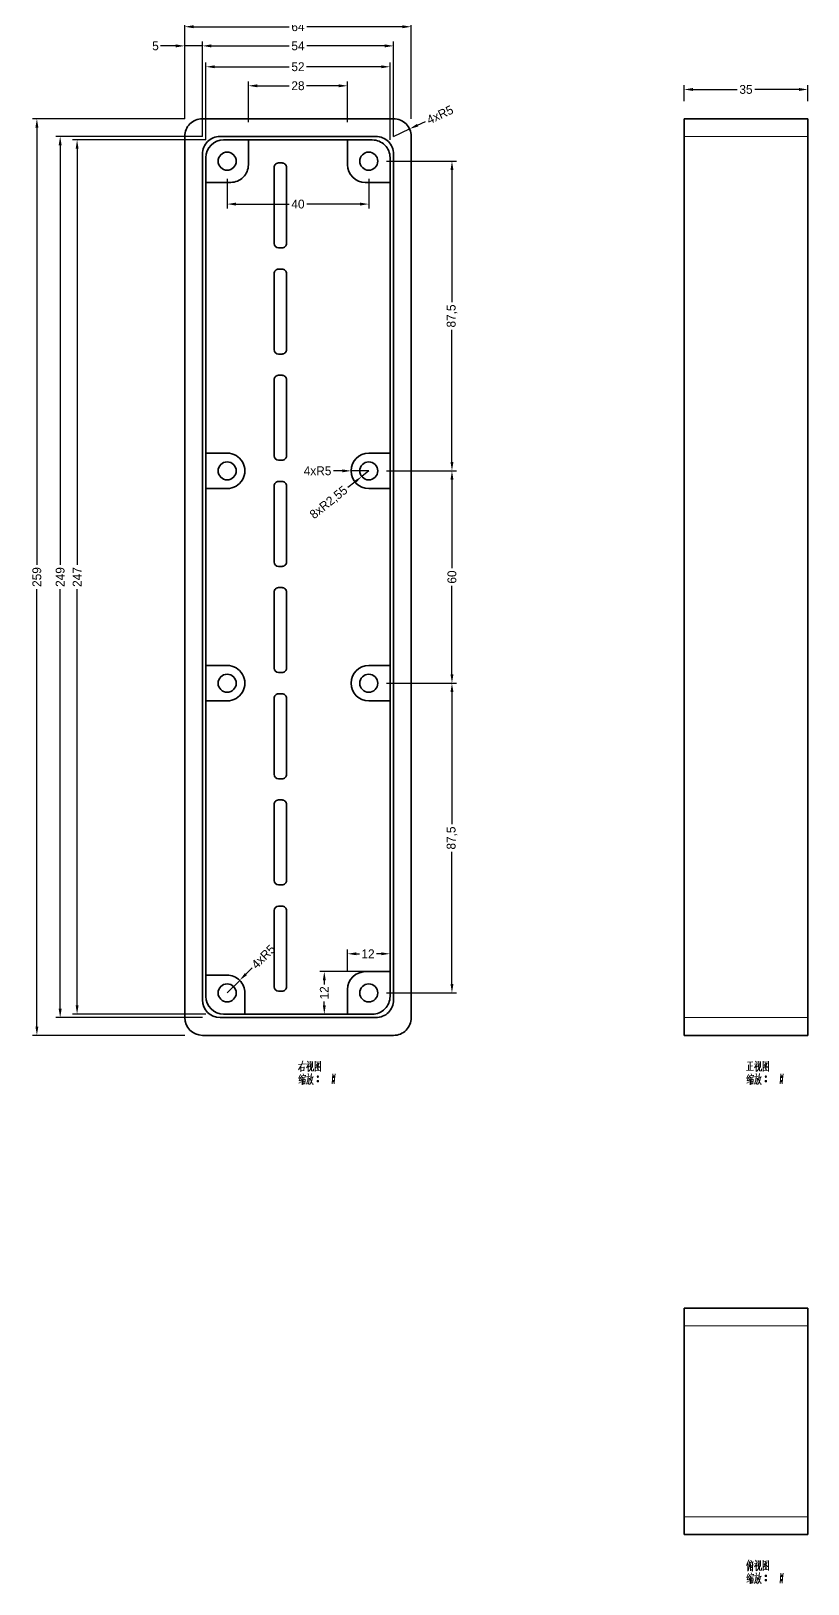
# Model space of a CAD drawing. Extents: x 393 to 1009, y 136 to 798.
# Drawn here: x 392.6 to 612, y 136 to 574.8 of the extents above; entities that cross this region are included whole.
import ezdxf

# ---------------------------------------------------------------- set-up
doc = ezdxf.new("R2010")
doc.units = 0
doc.styles.get("Standard").update_dxf_attribs({"font": 'Deng.ttf'})
doc.dimstyles.get("Standard").update_dxf_attribs({"dimtxt": 0.18, "dimasz": 0.18, "dimexe": 0.18, "dimexo": 0.0625, "dimgap": 0.09, "dimtad": 0, "dimtih": 1, "dimtoh": 1, "dimdec": 4, "dimzin": 0, "dimdsep": 46, "dimtxsty": 'Standard', "dimcen": 0.09, "dimadec": 0, "dimazin": 0, "dimtfac": 1, "dimtdec": 4, "dimtofl": 0, "dimtmove": 0, "dimatfit": 3, "dimfxl": 1, "dimtolj": 1, "dimtzin": 0, "dimarcsym": 0})

# ---------------------------------------------------------------- blocks, each defined once
blk = doc.blocks.new('*D13')
at = {"color": 0, "lineweight": -2, "transparency": 16777216}
for p, q in [((435.96, 550), (435.96, 577.23)), ((438.46, 575.98), (465.49, 575.98)), ((497.46, 575.98), (470.43, 575.98)), ((499.96, 550), (499.96, 577.23))]:
    blk.add_line(p, q, dxfattribs=at)
at = {"color": 0, "transparency": 16777216}
for points in [[(438.46, 576.4), (438.46, 575.57), (435.96, 575.98)], [(497.46, 576.4), (497.46, 575.57), (499.96, 575.98)]]:
    blk.add_solid(points, dxfattribs=at)
at = {"layer": 'Defpoints', "color": 0, "transparency": 16777216}
for p in [(499.96, 575.98), (435.96, 545), (499.96, 545)]:
    blk.add_point(p, dxfattribs=at)
at = {"color": 0, "transparency": 16777216, "insert": (467.96, 575.98), "char_height": 2.5, "attachment_point": 5}
blk.add_mtext('64', dxfattribs=at)
blk = doc.blocks.new('*D14')
at = {"color": 0, "lineweight": -2, "transparency": 16777216}
for p, q in [((433.46, 570.57), (429.15, 570.57)), ((435.96, 550), (435.96, 571.82)), ((440.96, 570.57), (435.96, 570.57)), ((440.96, 545), (440.96, 571.82)), ((443.46, 570.57), (445.96, 570.57))]:
    blk.add_line(p, q, dxfattribs=at)
at = {"color": 0, "transparency": 16777216}
for points in [[(433.46, 570.99), (433.46, 570.15), (435.96, 570.57)], [(443.46, 570.99), (443.46, 570.15), (440.96, 570.57)]]:
    blk.add_solid(points, dxfattribs=at)
at = {"layer": 'Defpoints', "color": 0, "transparency": 16777216}
for p in [(440.96, 570.57), (435.96, 545), (440.96, 540)]:
    blk.add_point(p, dxfattribs=at)
at = {"color": 0, "transparency": 16777216, "insert": (427.72, 570.57), "char_height": 2.5, "attachment_point": 5}
blk.add_mtext('5', dxfattribs=at)
blk = doc.blocks.new('*D15')
at = {"color": 0, "lineweight": -2, "transparency": 16777216}
for p, q in [((440.96, 545), (440.96, 571.82)), ((443.46, 570.57), (465.49, 570.57)), ((492.46, 570.57), (470.43, 570.57)), ((494.96, 545), (494.96, 571.82))]:
    blk.add_line(p, q, dxfattribs=at)
at = {"color": 0, "transparency": 16777216}
for points in [[(443.46, 570.99), (443.46, 570.15), (440.96, 570.57)], [(492.46, 570.99), (492.46, 570.15), (494.96, 570.57)]]:
    blk.add_solid(points, dxfattribs=at)
at = {"layer": 'Defpoints', "color": 0, "transparency": 16777216}
for p in [(494.96, 570.57), (440.96, 540), (494.96, 540)]:
    blk.add_point(p, dxfattribs=at)
at = {"color": 0, "transparency": 16777216, "insert": (467.96, 570.57), "char_height": 2.5, "attachment_point": 5}
blk.add_mtext('54', dxfattribs=at)
blk = doc.blocks.new('*D16')
at = {"color": 0, "lineweight": -2, "transparency": 16777216}
for p, q in [((441.96, 544), (441.96, 565.92)), ((444.46, 564.67), (465.52, 564.67)), ((491.46, 564.67), (470.4, 564.67)), ((493.96, 544), (493.96, 565.92))]:
    blk.add_line(p, q, dxfattribs=at)
at = {"color": 0, "transparency": 16777216}
for points in [[(444.46, 565.09), (444.46, 564.26), (441.96, 564.67)], [(491.46, 565.09), (491.46, 564.26), (493.96, 564.67)]]:
    blk.add_solid(points, dxfattribs=at)
at = {"layer": 'Defpoints', "color": 0, "transparency": 16777216}
for p in [(493.96, 564.67), (441.96, 539), (493.96, 539)]:
    blk.add_point(p, dxfattribs=at)
at = {"color": 0, "transparency": 16777216, "insert": (467.96, 564.67), "char_height": 2.5, "attachment_point": 5}
blk.add_mtext('52', dxfattribs=at)
blk = doc.blocks.new('*D17')
at = {"color": 0, "lineweight": -2, "transparency": 16777216}
for p, q in [((501.76, 548.17), (504.02, 549.23)), ((494.96, 545), (499.49, 547.11))]:
    blk.add_line(p, q, dxfattribs=at)
at = {"color": 0, "transparency": 16777216}
blk.add_solid([(501.58, 548.55), (501.93, 547.79), (499.49, 547.11)], dxfattribs=at)
at = {"layer": 'Defpoints', "color": 0, "transparency": 16777216}
for p in [(494.96, 545), (499.49, 547.11)]:
    blk.add_point(p, dxfattribs=at)
at = {"color": 0, "transparency": 16777216, "insert": (508.08, 551.12), "char_height": 2.5, "attachment_point": 5, "rotation": 25.0044}
blk.add_mtext('4xR5', dxfattribs=at)
blk = doc.blocks.new('*D18')
at = {"color": 0, "lineweight": -2, "transparency": 16777216}
for p, q in [((453.96, 549), (453.96, 560.55)), ((456.46, 559.3), (465.51, 559.3)), ((479.46, 559.3), (470.41, 559.3)), ((481.96, 549), (481.96, 560.55))]:
    blk.add_line(p, q, dxfattribs=at)
at = {"color": 0, "transparency": 16777216}
for points in [[(456.46, 559.71), (456.46, 558.88), (453.96, 559.3)], [(479.46, 559.71), (479.46, 558.88), (481.96, 559.3)]]:
    blk.add_solid(points, dxfattribs=at)
at = {"layer": 'Defpoints', "color": 0, "transparency": 16777216}
for p in [(481.96, 559.3), (453.96, 544), (481.96, 544)]:
    blk.add_point(p, dxfattribs=at)
at = {"color": 0, "transparency": 16777216, "insert": (467.96, 559.3), "char_height": 2.5, "attachment_point": 5}
blk.add_mtext('28', dxfattribs=at)
blk = doc.blocks.new('*D19')
at = {"color": 0, "lineweight": -2, "transparency": 16777216}
for p, q in [((435.96, 550), (392.96, 550)), ((394.21, 547.5), (394.21, 423.96)), ((394.21, 293.5), (394.21, 417.04)), ((435.96, 291), (392.96, 291))]:
    blk.add_line(p, q, dxfattribs=at)
at = {"color": 0, "transparency": 16777216}
for points in [[(393.8, 547.5), (394.63, 547.5), (394.21, 550)], [(393.8, 293.5), (394.63, 293.5), (394.21, 291)]]:
    blk.add_solid(points, dxfattribs=at)
at = {"layer": 'Defpoints', "color": 0, "transparency": 16777216}
for p in [(394.21, 550), (440.96, 550), (440.96, 291)]:
    blk.add_point(p, dxfattribs=at)
at = {"color": 0, "transparency": 16777216, "insert": (394.21, 420.5), "char_height": 2.5, "attachment_point": 5, "rotation": 90}
blk.add_mtext('259', dxfattribs=at)
blk = doc.blocks.new('*D20')
at = {"color": 0, "lineweight": -2, "transparency": 16777216}
for p, q in [((440.96, 545), (399.54, 545)), ((400.79, 542.5), (400.79, 423.96)), ((400.79, 298.5), (400.79, 417.04)), ((440.96, 296), (399.54, 296))]:
    blk.add_line(p, q, dxfattribs=at)
at = {"color": 0, "transparency": 16777216}
for points in [[(400.37, 542.5), (401.21, 542.5), (400.79, 545)], [(400.37, 298.5), (401.21, 298.5), (400.79, 296)]]:
    blk.add_solid(points, dxfattribs=at)
at = {"layer": 'Defpoints', "color": 0, "transparency": 16777216}
for p in [(400.79, 545), (445.96, 545), (445.96, 296)]:
    blk.add_point(p, dxfattribs=at)
at = {"color": 0, "transparency": 16777216, "insert": (400.79, 420.5), "char_height": 2.5, "attachment_point": 5, "rotation": 90}
blk.add_mtext('249', dxfattribs=at)
blk = doc.blocks.new('*D21')
at = {"color": 0, "lineweight": -2, "transparency": 16777216}
for p, q in [((441.96, 544), (404.32, 544)), ((405.57, 541.5), (405.57, 423.96)), ((405.57, 299.5), (405.57, 417.04)), ((441.96, 297), (404.32, 297))]:
    blk.add_line(p, q, dxfattribs=at)
at = {"color": 0, "transparency": 16777216}
for points in [[(405.16, 541.5), (405.99, 541.5), (405.57, 544)], [(405.16, 299.5), (405.99, 299.5), (405.57, 297)]]:
    blk.add_solid(points, dxfattribs=at)
at = {"layer": 'Defpoints', "color": 0, "transparency": 16777216}
for p in [(405.57, 544), (446.96, 544), (446.96, 297)]:
    blk.add_point(p, dxfattribs=at)
at = {"color": 0, "transparency": 16777216, "insert": (405.57, 420.5), "char_height": 2.5, "attachment_point": 5, "rotation": 90}
blk.add_mtext('247', dxfattribs=at)
blk = doc.blocks.new('*D22')
at = {"color": 0, "lineweight": -2, "transparency": 16777216}
for p, q in [((480.46, 450.5), (477.96, 450.5)), ((487.96, 450.5), (482.96, 450.5))]:
    blk.add_line(p, q, dxfattribs=at)
at = {"color": 0, "transparency": 16777216}
blk.add_solid([(480.46, 450.92), (480.46, 450.08), (482.96, 450.5)], dxfattribs=at)
at = {"layer": 'Defpoints', "color": 0, "transparency": 16777216}
for p in [(482.96, 450.5), (487.96, 450.5)]:
    blk.add_point(p, dxfattribs=at)
at = {"color": 0, "transparency": 16777216, "insert": (473.49, 450.5), "char_height": 2.5, "attachment_point": 5}
blk.add_mtext('4xR5', dxfattribs=at)
blk = doc.blocks.new('*D25')
at = {"color": 0, "lineweight": -2, "transparency": 16777216}
for p, q in [((487.96, 450.5), (485.97, 448.9)), ((484.03, 447.33), (482.08, 445.77))]:
    blk.add_line(p, q, dxfattribs=at)
at = {"color": 0, "transparency": 16777216}
blk.add_solid([(483.77, 447.66), (484.29, 447.01), (485.97, 448.9)], dxfattribs=at)
at = {"layer": 'Defpoints', "color": 0, "transparency": 16777216}
for p in [(485.97, 448.9), (487.96, 450.5)]:
    blk.add_point(p, dxfattribs=at)
at = {"color": 0, "transparency": 16777216, "insert": (476.73, 441.46), "char_height": 2.5, "attachment_point": 5, "rotation": 38.8389}
blk.add_mtext('8xR2,55', dxfattribs=at)
blk = doc.blocks.new('*D26')
at = {"color": 0, "lineweight": -2, "transparency": 16777216}
for p, q in [((447.96, 533), (447.96, 524.62)), ((487.96, 533), (487.96, 524.62)), ((450.46, 525.87), (465.43, 525.87)), ((485.46, 525.87), (470.49, 525.87))]:
    blk.add_line(p, q, dxfattribs=at)
at = {"color": 0, "transparency": 16777216}
for points in [[(450.46, 526.29), (450.46, 525.46), (447.96, 525.87)], [(485.46, 526.29), (485.46, 525.46), (487.96, 525.87)]]:
    blk.add_solid(points, dxfattribs=at)
at = {"layer": 'Defpoints', "color": 0, "transparency": 16777216}
for p in [(447.96, 538), (487.96, 538), (487.96, 525.87)]:
    blk.add_point(p, dxfattribs=at)
at = {"color": 0, "transparency": 16777216, "insert": (467.96, 525.87), "char_height": 2.5, "attachment_point": 5}
blk.add_mtext('40', dxfattribs=at)
blk = doc.blocks.new('*D27')
at = {"color": 0, "lineweight": -2, "transparency": 16777216}
for p, q in [((492.96, 538), (512.71, 538)), ((511.46, 535.5), (511.46, 498.15)), ((511.46, 453), (511.46, 490.35)), ((492.96, 450.5), (512.71, 450.5))]:
    blk.add_line(p, q, dxfattribs=at)
at = {"color": 0, "transparency": 16777216}
for points in [[(511.05, 535.5), (511.88, 535.5), (511.46, 538)], [(511.05, 453), (511.88, 453), (511.46, 450.5)]]:
    blk.add_solid(points, dxfattribs=at)
at = {"layer": 'Defpoints', "color": 0, "transparency": 16777216}
for p in [(487.96, 538), (511.46, 538), (487.96, 450.5)]:
    blk.add_point(p, dxfattribs=at)
at = {"color": 0, "transparency": 16777216, "insert": (511.46, 494.25), "char_height": 2.5, "attachment_point": 5, "rotation": 90}
blk.add_mtext('87,5', dxfattribs=at)
blk = doc.blocks.new('*D28')
at = {"color": 0, "lineweight": -2, "transparency": 16777216}
for p, q in [((492.96, 450.5), (512.7, 450.5)), ((511.45, 448), (511.45, 422.96)), ((511.45, 393), (511.45, 418.04)), ((492.96, 390.5), (512.7, 390.5))]:
    blk.add_line(p, q, dxfattribs=at)
at = {"color": 0, "transparency": 16777216}
for points in [[(511.04, 448), (511.87, 448), (511.45, 450.5)], [(511.04, 393), (511.87, 393), (511.45, 390.5)]]:
    blk.add_solid(points, dxfattribs=at)
at = {"layer": 'Defpoints', "color": 0, "transparency": 16777216}
for p in [(487.96, 450.5), (511.45, 450.5), (487.96, 390.5)]:
    blk.add_point(p, dxfattribs=at)
at = {"color": 0, "transparency": 16777216, "insert": (511.45, 420.5), "char_height": 2.5, "attachment_point": 5, "rotation": 90}
blk.add_mtext('60', dxfattribs=at)
blk = doc.blocks.new('*D29')
at = {"color": 0, "lineweight": -2, "transparency": 16777216}
for p, q in [((492.96, 390.5), (512.7, 390.5)), ((511.45, 388), (511.45, 350.65)), ((511.45, 305.5), (511.45, 342.85)), ((492.96, 303), (512.7, 303))]:
    blk.add_line(p, q, dxfattribs=at)
at = {"color": 0, "transparency": 16777216}
for points in [[(511.04, 388), (511.87, 388), (511.45, 390.5)], [(511.04, 305.5), (511.87, 305.5), (511.45, 303)]]:
    blk.add_solid(points, dxfattribs=at)
at = {"layer": 'Defpoints', "color": 0, "transparency": 16777216}
for p in [(487.96, 390.5), (511.45, 390.5), (487.96, 303)]:
    blk.add_point(p, dxfattribs=at)
at = {"color": 0, "transparency": 16777216, "insert": (511.45, 346.75), "char_height": 2.5, "attachment_point": 5, "rotation": 90}
blk.add_mtext('87,5', dxfattribs=at)
blk = doc.blocks.new('*D30')
at = {"color": 0, "lineweight": -2, "transparency": 16777216}
for p, q in [((481.96, 309), (481.96, 315.29)), ((484.46, 314.04), (485.35, 314.04)), ((491.46, 314.04), (490.16, 314.04)), ((493.96, 307), (493.96, 315.29))]:
    blk.add_line(p, q, dxfattribs=at)
at = {"color": 0, "transparency": 16777216}
for points in [[(484.46, 314.46), (484.46, 313.63), (481.96, 314.04)], [(491.46, 314.46), (491.46, 313.63), (493.96, 314.04)]]:
    blk.add_solid(points, dxfattribs=at)
at = {"layer": 'Defpoints', "color": 0, "transparency": 16777216}
for p in [(493.96, 314.04), (481.96, 304), (493.96, 302)]:
    blk.add_point(p, dxfattribs=at)
at = {"color": 0, "transparency": 16777216, "insert": (487.75, 314.04), "char_height": 2.5, "attachment_point": 5}
blk.add_mtext('12', dxfattribs=at)
blk = doc.blocks.new('*D31')
at = {"color": 0, "lineweight": -2, "transparency": 16777216}
for p, q in [((488.96, 309), (474.15, 309)), ((475.4, 306.5), (475.4, 305.4)), ((475.4, 299.5), (475.4, 300.6)), ((483.96, 297), (474.15, 297))]:
    blk.add_line(p, q, dxfattribs=at)
at = {"color": 0, "transparency": 16777216}
for points in [[(474.98, 306.5), (475.82, 306.5), (475.4, 309)], [(474.98, 299.5), (475.82, 299.5), (475.4, 297)]]:
    blk.add_solid(points, dxfattribs=at)
at = {"layer": 'Defpoints', "color": 0, "transparency": 16777216}
for p in [(475.4, 309), (493.96, 309), (488.96, 297)]:
    blk.add_point(p, dxfattribs=at)
at = {"color": 0, "transparency": 16777216, "insert": (475.4, 303), "char_height": 2.5, "attachment_point": 5, "rotation": 90}
blk.add_mtext('12', dxfattribs=at)
blk = doc.blocks.new('*D32')
at = {"color": 0, "lineweight": -2, "transparency": 16777216}
for p, q in [((453.26, 308.3), (455.03, 310.07)), ((447.96, 303), (451.5, 306.54))]:
    blk.add_line(p, q, dxfattribs=at)
at = {"color": 0, "transparency": 16777216}
blk.add_solid([(452.97, 308.6), (453.56, 308.01), (451.5, 306.54)], dxfattribs=at)
at = {"layer": 'Defpoints', "color": 0, "transparency": 16777216}
for p in [(447.96, 303), (451.5, 306.54)]:
    blk.add_point(p, dxfattribs=at)
at = {"color": 0, "transparency": 16777216, "insert": (458.19, 313.23), "char_height": 2.5, "attachment_point": 5, "rotation": 45}
blk.add_mtext('4xR5', dxfattribs=at)
blk = doc.blocks.new('*D33')
at = {"color": 0, "lineweight": -2, "transparency": 16777216}
for p, q in [((577, 555), (577, 559.51)), ((579.5, 558.26), (592.02, 558.26)), ((609.5, 558.26), (596.98, 558.26)), ((612, 555), (612, 559.51))]:
    blk.add_line(p, q, dxfattribs=at)
at = {"color": 0, "transparency": 16777216}
for points in [[(579.5, 558.67), (579.5, 557.84), (577, 558.26)], [(609.5, 558.67), (609.5, 557.84), (612, 558.26)]]:
    blk.add_solid(points, dxfattribs=at)
at = {"layer": 'Defpoints', "color": 0, "transparency": 16777216}
for p in [(612, 558.26), (577, 550), (612, 550)]:
    blk.add_point(p, dxfattribs=at)
at = {"color": 0, "transparency": 16777216, "insert": (594.5, 558.26), "char_height": 2.5, "attachment_point": 5}
blk.add_mtext('35', dxfattribs=at)

msp = doc.modelspace()

# ---------------------------------------------------------------- linework, layer by layer
at = {"color": 7, "lineweight": 35}
for p, q in [((494.959991, 550), (440.959991, 550)), ((577, 550), (612, 550)), ((435.959991, 545), (435.959991, 296)), ((489.959991, 545), (445.959991, 545)), ((499.959991, 296), (499.959991, 545)), ((577, 545), (577, 296)), ((612, 545), (612, 296)), ((440.959991, 301), (440.959991, 540)), ((488.959991, 544), (446.959991, 544)), ((494.959991, 540), (494.959991, 301)), ((441.959991, 302), (441.959991, 539)), ((461.209991, 514.75), (461.209991, 536.25)), ((464.709991, 536.25), (464.709991, 514.75)), ((493.959991, 539), (493.959991, 302)), ((461.209991, 484.75), (461.209991, 506.25)), ((464.709991, 506.25), (464.709991, 484.75)), ((461.209991, 454.75), (461.209991, 476.25)), ((464.709991, 476.25), (464.709991, 454.75)), ((461.209991, 424.75), (461.209991, 446.25)), ((464.709991, 446.25), (464.709991, 424.75)), ((461.209991, 394.75), (461.209991, 416.25)), ((464.709991, 416.25), (464.709991, 394.75)), ((461.209991, 364.75), (461.209991, 386.25)), ((464.709991, 386.25), (464.709991, 364.75)), ((461.209991, 334.75), (461.209991, 356.25)), ((464.709991, 356.25), (464.709991, 334.75)), ((461.209991, 304.75), (461.209991, 326.25)), ((464.709991, 326.25), (464.709991, 304.75)), ((445.959991, 296), (489.959991, 296)), ((446.959991, 297), (488.959991, 297)), ((440.959991, 291), (494.959991, 291)), ((577, 291), (612, 291)), ((577, 213.959991), (612, 213.959991)), ((577, 208.959991), (577, 154.959991)), ((612, 208.959991), (612, 154.959991)), ((577, 149.959991), (612, 149.959991))]:
    msp.add_line(p, q, dxfattribs=at)
at = {"color": 7, "lineweight": 35, "ltscale": 0.125}
for p, q in [((577, 545), (577, 550)), ((612, 545), (612, 550)), ((577, 291), (577, 296)), ((612, 291), (612, 296)), ((577, 208.959991), (577, 213.959991)), ((612, 208.959991), (612, 213.959991)), ((577, 149.959991), (577, 154.959991)), ((612, 149.959991), (612, 154.959991))]:
    msp.add_line(p, q, dxfattribs=at)
at = {"color": 7, "lineweight": 13}
for p, q in [((577, 545), (612, 545)), ((577, 296), (612, 296)), ((577, 208.959991), (612, 208.959991)), ((577, 154.959991), (612, 154.959991))]:
    msp.add_line(p, q, dxfattribs=at)
at = {"color": 7, "lineweight": 35, "ltscale": 0.175}
for p, q in [((453.959991, 544), (453.959991, 537)), ((481.959991, 537), (481.959991, 544)), ((441.959991, 532), (448.959991, 532)), ((486.959991, 532), (493.959991, 532)), ((493.959991, 309), (486.959991, 309)), ((481.959991, 297), (481.959991, 304))]:
    msp.add_line(p, q, dxfattribs=at)
at = {"color": 7, "lineweight": 35, "ltscale": 0.025}
for p, q in [((463.459991, 537.5), (462.459991, 537.5)), ((462.459991, 513.5), (463.459991, 513.5)), ((463.459991, 507.5), (462.459991, 507.5)), ((462.459991, 483.5), (463.459991, 483.5)), ((463.459991, 477.5), (462.459991, 477.5)), ((462.459991, 453.5), (463.459991, 453.5)), ((463.459991, 447.5), (462.459991, 447.5)), ((462.459991, 423.5), (463.459991, 423.5)), ((463.459991, 417.5), (462.459991, 417.5)), ((462.459991, 393.5), (463.459991, 393.5)), ((463.459991, 387.5), (462.459991, 387.5)), ((462.459991, 363.5), (463.459991, 363.5)), ((463.459991, 357.5), (462.459991, 357.5)), ((462.459991, 333.5), (463.459991, 333.5)), ((463.459991, 327.5), (462.459991, 327.5)), ((462.459991, 303.5), (463.459991, 303.5))]:
    msp.add_line(p, q, dxfattribs=at)
at = {"color": 7, "lineweight": 35, "ltscale": 0.15}
for p, q in [((447.959991, 455.5), (441.959991, 455.5)), ((493.959991, 455.5), (487.959991, 455.5)), ((441.959991, 445.5), (447.959991, 445.5)), ((487.959991, 445.5), (493.959991, 445.5)), ((447.959991, 395.5), (441.959991, 395.5)), ((493.959991, 395.5), (487.959991, 395.5)), ((441.959991, 385.5), (447.959991, 385.5)), ((487.959991, 385.5), (493.959991, 385.5)), ((447.959991, 308), (441.959991, 308)), ((452.959991, 303), (452.959991, 297))]:
    msp.add_line(p, q, dxfattribs=at)
at = {"color": 7, "lineweight": 13}
for points in [[(468.100006, 281.234985), (468.694977, 282.179993)], [(468.134979, 282.774994), (470.095001, 282.984985)], [(468.694977, 282.179993), (469.009979, 282.845001)], [(468.764984, 282.25), (468.764984, 280.674988)], [(468.764984, 281.934998), (469.674988, 282.040009)], [(469.674988, 281.059998), (468.764984, 280.954987)], [(469.289978, 283.825012), (469.009979, 282.845001)], [(469.709991, 282.144989), (469.60498, 281.059998)], [(471.005005, 283.054993), (470.829987, 282.565002), (470.339996, 281.829987)], [(470.375, 282.845001), (470.934998, 282.915009)], [(470.654999, 283.720001), (470.934998, 283.299988)], [(470.829987, 282.565002), (470.829987, 280.779999)], [(470.829987, 282.390015), (471.144989, 282.075012)], [(470.934998, 280.779999), (471.214996, 281.059998)], [(471.214996, 281.059998), (471.459991, 281.410004)], [(471.424988, 283.684998), (471.424988, 282.005005)], [(472.089996, 283.51001), (471.424988, 283.440002)], [(471.634979, 282.040009), (471.459991, 281.410004)], [(471.73999, 283.089996), (471.634979, 282.040009)], [(471.774994, 281.059998), (471.774994, 282.144989)], [(471.914978, 280.954987), (471.774994, 281.059998)], [(472.334991, 280.954987), (471.914978, 280.954987)], [(472.019989, 281.934998), (472.089996, 283.61499)], [(472.334991, 281.584991), (472.334991, 280.954987)], [(472.859985, 283.720001), (472.859985, 282.25), (472.859985, 280.744995)], [(472.859985, 283.684998), (472.859985, 282.285004), (472.859985, 280.88501)], [(474.329987, 283.545013), (472.859985, 283.404999)], [(472.859985, 280.98999), (474.225006, 281.095001)], [(472.929993, 281.795013), (473.419983, 282.214996)], [(473.630005, 283.265015), (473.070007, 282.459991)], [(473.384979, 282.704987), (474.084991, 281.970001)], [(473.384979, 281.619995), (473.734985, 281.234985)], [(473.419983, 282.915009), (473.875, 282.984985)], [(473.419983, 282.214996), (473.630005, 282.494995)], [(473.48999, 282.005005), (473.734985, 281.725006)], [(473.630005, 282.494995), (473.97998, 283.125)], [(474.084991, 281.970001), (474.259979, 282.005005)], [(474.294983, 280.815002), (474.294983, 280.920013), (474.225006, 281.095001)], [(474.294983, 280.920013), (474.294983, 282.285004), (474.329987, 283.684998)], [(594.674988, 281.024994), (596.63501, 281.130005)], [(594.955017, 283.440002), (596.460022, 283.51001)], [(595.234985, 282.63501), (595.234985, 281.059998)], [(595.724976, 283.440002), (595.724976, 282.285004), (595.724976, 281.095001)], [(595.724976, 282.320007), (596.35498, 282.390015)], [(597.544983, 283.054993), (597.369995, 282.565002), (596.880005, 281.829987)], [(596.914978, 282.845001), (597.474976, 282.915009)], [(597.195007, 283.720001), (597.474976, 283.299988)], [(597.369995, 282.565002), (597.369995, 280.779999)], [(597.369995, 282.390015), (597.684998, 282.075012)], [(597.474976, 280.779999), (597.755005, 281.059998)], [(597.755005, 281.059998), (598, 281.410004)], [(597.965027, 283.684998), (597.965027, 282.005005)], [(598.630005, 283.51001), (597.965027, 283.440002)], [(598.174988, 282.040009), (598, 281.410004)], [(598.280029, 283.089996), (598.174988, 282.040009)], [(598.315002, 281.059998), (598.315002, 282.144989)], [(598.455017, 280.954987), (598.315002, 281.059998)], [(598.875, 280.954987), (598.455017, 280.954987)], [(598.559998, 281.934998), (598.630005, 283.61499)], [(598.875, 281.584991), (598.875, 280.954987)], [(599.400024, 283.720001), (599.400024, 282.25), (599.400024, 280.744995)], [(599.400024, 283.684998), (599.400024, 282.285004), (599.400024, 280.88501)], [(600.869995, 283.545013), (599.400024, 283.404999)], [(599.400024, 280.98999), (600.765015, 281.095001)], [(599.469971, 281.795013), (599.960022, 282.214996)], [(600.169983, 283.265015), (599.609985, 282.459991)], [(599.924988, 282.704987), (600.625, 281.970001)], [(599.924988, 281.619995), (600.275024, 281.234985)], [(599.960022, 282.915009), (600.414978, 282.984985)], [(599.960022, 282.214996), (600.169983, 282.494995)], [(600.030029, 282.005005), (600.275024, 281.725006)], [(600.169983, 282.494995), (600.52002, 283.125)], [(600.625, 281.970001), (600.799988, 282.005005)], [(600.835022, 280.815002), (600.835022, 280.920013), (600.765015, 281.095001)], [(600.835022, 280.920013), (600.835022, 282.285004), (600.869995, 283.684998)], [(468.169983, 277.524994), (468.869995, 277.910004)], [(468.625, 278.959991), (468.204987, 278.820007)], [(468.694977, 279.975006), (468.23999, 278.889984)], [(468.274994, 278.190002), (468.799988, 278.36499)], [(468.764984, 279.204987), (468.309998, 278.190002)], [(469.079987, 278.679993), (468.764984, 278.190002)], [(469.009979, 279.660004), (468.904999, 279.100006)], [(469.009979, 279.519989), (470.059998, 279.660004)], [(469.255005, 279.23999), (469.079987, 278.679993)], [(469.11499, 278.75), (469.11499, 277.035004)], [(469.324982, 278.959991), (470.024994, 279.065002)], [(469.394989, 280.149994), (469.569977, 279.764984)], [(469.394989, 278.539978), (469.429993, 277.139984)], [(469.394989, 278.434998), (469.919983, 278.505005)], [(469.429993, 277.875), (469.815002, 277.945007)], [(469.884979, 277.384979), (469.464996, 277.315002)], [(469.639984, 278.994995), (469.569977, 278.434998)], [(469.954987, 278.609985), (469.884979, 277.209991)], [(470.095001, 279.764984), (469.954987, 279.309998)], [(470.86499, 279.380005), (470.759979, 278.470001), (470.654999, 278.049988), (470.339996, 277.174988)], [(470.375, 279.309998), (471.424988, 279.449982)], [(471.179993, 278.889984), (471.074982, 278.049988), (470.934998, 277.209991), (470.725006, 277.48999)], [(470.794983, 278.714996), (471.179993, 278.785004)], [(470.86499, 280.220001), (470.970001, 279.660004)], [(471.565002, 277.630005), (471.179993, 277.10498)], [(471.565002, 278.889984), (471.389984, 278.329987)], [(471.494995, 278.644989), (472.054993, 277.209991)], [(471.704987, 279.519989), (471.565002, 278.889984)], [(471.845001, 278.259979), (471.565002, 277.630005)], [(471.634979, 279.134979), (472.334991, 279.274994)], [(471.774994, 280.255005), (471.704987, 279.519989)], [(472.054993, 279.204987), (471.845001, 278.259979)], [(472.054993, 277.209991), (472.369995, 277.209991)], [(473.384979, 279.345001), (473.769989, 279.345001)], [(473.384979, 278.084991), (473.769989, 278.084991)], [(473.419983, 279.449982), (473.734985, 279.449982)], [(473.419983, 279.204987), (473.734985, 279.204987)], [(473.419983, 278.190002), (473.734985, 278.190002)], [(473.419983, 277.945007), (473.734985, 277.945007)], [(477.829987, 280.079987), (477.724976, 278.679993), (477.619995, 277.279999)], [(477.829987, 279.345001), (478.214996, 279.345001)], [(477.829987, 278.084991), (478.214996, 278.084991)], [(477.86499, 279.449982), (478.179993, 279.449982)], [(477.86499, 279.204987), (478.179993, 279.204987)], [(477.86499, 278.190002), (478.179993, 278.190002)], [(477.86499, 277.945007), (478.179993, 277.945007)], [(478.424988, 280.079987), (478.319977, 278.679993), (478.214996, 277.279999)], [(594.710022, 277.524994), (595.409973, 277.910004)], [(595.164978, 278.959991), (594.744995, 278.820007)], [(595.234985, 279.975006), (594.780029, 278.889984)], [(594.815002, 278.190002), (595.340027, 278.36499)], [(595.304993, 279.204987), (594.849976, 278.190002)], [(595.619995, 278.679993), (595.304993, 278.190002)], [(595.549988, 279.660004), (595.445007, 279.100006)], [(595.549988, 279.519989), (596.599976, 279.660004)], [(595.794983, 279.23999), (595.619995, 278.679993)], [(595.655029, 278.75), (595.655029, 277.035004)], [(595.86499, 278.959991), (596.565002, 279.065002)], [(595.934998, 280.149994), (596.109985, 279.764984)], [(595.934998, 278.539978), (595.969971, 277.139984)], [(595.934998, 278.434998), (596.460022, 278.505005)], [(595.969971, 277.875), (596.35498, 277.945007)], [(596.424988, 277.384979), (596.005005, 277.315002)], [(596.179993, 278.994995), (596.109985, 278.434998)], [(596.494995, 278.609985), (596.424988, 277.209991)], [(596.63501, 279.764984), (596.494995, 279.309998)], [(597.405029, 279.380005), (597.299988, 278.470001), (597.195007, 278.049988), (596.880005, 277.174988)], [(596.914978, 279.309998), (597.965027, 279.449982)], [(597.719971, 278.889984), (597.61499, 278.049988), (597.474976, 277.209991), (597.265015, 277.48999)], [(597.335022, 278.714996), (597.719971, 278.785004)], [(597.405029, 280.220001), (597.51001, 279.660004)], [(598.10498, 277.630005), (597.719971, 277.10498)], [(598.10498, 278.889984), (597.929993, 278.329987)], [(598.034973, 278.644989), (598.594971, 277.209991)], [(598.244995, 279.519989), (598.10498, 278.889984)], [(598.38501, 278.259979), (598.10498, 277.630005)], [(598.174988, 279.134979), (598.875, 279.274994)], [(598.315002, 280.255005), (598.244995, 279.519989)], [(598.594971, 279.204987), (598.38501, 278.259979)], [(598.594971, 277.209991), (598.909973, 277.209991)], [(599.924988, 279.345001), (600.309998, 279.345001)], [(599.924988, 278.084991), (600.309998, 278.084991)], [(599.960022, 279.449982), (600.275024, 279.449982)], [(599.960022, 279.204987), (600.275024, 279.204987)], [(599.960022, 278.190002), (600.275024, 278.190002)], [(599.960022, 277.945007), (600.275024, 277.945007)], [(604.369995, 280.079987), (604.265015, 278.679993), (604.159973, 277.279999)], [(604.369995, 279.345001), (604.755005, 279.345001)], [(604.369995, 278.084991), (604.755005, 278.084991)], [(604.405029, 279.449982), (604.719971, 279.449982)], [(604.405029, 279.204987), (604.719971, 279.204987)], [(604.405029, 278.190002), (604.719971, 278.190002)], [(604.405029, 277.945007), (604.719971, 277.945007)], [(604.965027, 280.079987), (604.859985, 278.679993), (604.755005, 277.279999)], [(595.304993, 142.784988), (594.60498, 141.174988)], [(595.059998, 142.119995), (595.059998, 140.894989), (595.059998, 139.634995)], [(595.445007, 140.999985), (595.340027, 140.369995)], [(595.47998, 142.294998), (595.445007, 140.999985)], [(595.47998, 142.049988), (596.599976, 142.224991)], [(595.76001, 141.419998), (595.515015, 140.964996)], [(595.86499, 141.944992), (595.76001, 141.419998)], [(595.76001, 141.419998), (595.76001, 139.669998)], [(595.86499, 142.749985), (596.075012, 142.259995)], [(595.86499, 141.244995), (596.669983, 141.384995)], [(595.934998, 140.999985), (596.075012, 140.579987)], [(596.320007, 142.049988), (596.320007, 140.859985), (596.320007, 139.634995)], [(597.544983, 142.014984), (597.369995, 141.524994), (596.880005, 140.789993)], [(596.914978, 141.804993), (597.474976, 141.874985)], [(597.195007, 142.679993), (597.474976, 142.259995)], [(597.369995, 141.524994), (597.369995, 139.73999)], [(597.369995, 141.349991), (597.684998, 141.034988)], [(597.965027, 142.644989), (597.965027, 140.964996)], [(598.630005, 142.469986), (597.965027, 142.399994)], [(598.174988, 140.999985), (598, 140.369995)], [(598.280029, 142.049988), (598.174988, 140.999985)], [(598.315002, 140.019989), (598.315002, 141.104996)], [(598.559998, 140.894989), (598.630005, 142.574997)], [(598.875, 140.544998), (598.875, 139.914993)], [(599.400024, 142.679993), (599.400024, 141.209991), (599.400024, 139.704987)], [(599.400024, 142.644989), (599.400024, 141.244995), (599.400024, 139.844986)], [(600.869995, 142.50499), (599.400024, 142.36499)], [(599.469971, 140.75499), (599.960022, 141.174988)], [(600.169983, 142.224991), (599.609985, 141.419998)], [(599.924988, 141.664993), (600.625, 140.929993)], [(599.924988, 140.579987), (600.275024, 140.194992)], [(599.960022, 141.874985), (600.414978, 141.944992)], [(599.960022, 141.174988), (600.169983, 141.454987)], [(600.030029, 140.964996), (600.275024, 140.684998)], [(600.169983, 141.454987), (600.52002, 142.084991)], [(600.625, 140.929993), (600.799988, 140.964996)], [(600.835022, 139.87999), (600.835022, 141.244995), (600.869995, 142.644989)], [(594.710022, 136.484985), (595.409973, 136.86998)], [(595.164978, 137.919983), (594.744995, 137.779984)], [(595.234985, 138.934982), (594.780029, 137.849991)], [(594.815002, 137.149979), (595.340027, 137.324982)], [(595.304993, 138.164978), (594.849976, 137.149979)], [(595.340027, 140.369995), (595.164978, 139.73999)], [(595.619995, 137.639984), (595.304993, 137.149979)], [(595.549988, 138.61998), (595.445007, 138.059982)], [(595.549988, 138.47998), (596.599976, 138.61998)], [(595.794983, 138.199982), (595.619995, 137.639984)], [(595.655029, 137.709991), (595.655029, 135.99498)], [(595.86499, 137.919983), (596.565002, 138.024979)], [(595.934998, 139.109985), (596.109985, 138.724991)], [(595.934998, 137.499985), (595.969971, 136.099991)], [(595.934998, 137.394989), (596.460022, 137.464981)], [(595.969971, 136.834991), (596.35498, 136.904984)], [(596.424988, 136.344986), (596.005005, 136.274979)], [(596.320007, 139.634995), (596.039978, 140.089996)], [(596.179993, 137.954987), (596.109985, 137.394989)], [(596.494995, 137.569977), (596.424988, 136.169983)], [(596.63501, 138.724991), (596.494995, 138.269989)], [(597.405029, 138.339981), (597.299988, 137.429977), (597.195007, 137.009979), (596.880005, 136.134979)], [(596.914978, 138.269989), (597.965027, 138.409988)], [(597.719971, 137.849991), (597.61499, 137.009979), (597.474976, 136.169983), (597.265015, 136.449982)], [(597.335022, 137.674988), (597.719971, 137.74498)], [(597.405029, 139.179977), (597.51001, 138.61998)], [(597.474976, 139.73999), (597.755005, 140.019989)], [(598.10498, 136.589981), (597.719971, 136.064987)], [(597.755005, 140.019989), (598, 140.369995)], [(598.10498, 137.849991), (597.929993, 137.289978)], [(598.034973, 137.60498), (598.594971, 136.169983)], [(598.244995, 138.47998), (598.10498, 137.849991)], [(598.38501, 137.219986), (598.10498, 136.589981)], [(598.174988, 138.094986), (598.875, 138.234985)], [(598.315002, 139.214981), (598.244995, 138.47998)], [(598.455017, 139.914993), (598.315002, 140.019989)], [(598.594971, 138.164978), (598.38501, 137.219986)], [(598.875, 139.914993), (598.455017, 139.914993)], [(598.594971, 136.169983), (598.909973, 136.169983)], [(599.400024, 139.949997), (600.765015, 140.054993)], [(599.924988, 138.304977), (600.309998, 138.304977)], [(599.924988, 137.044983), (600.309998, 137.044983)], [(599.960022, 138.409988), (600.275024, 138.409988)], [(599.960022, 138.164978), (600.275024, 138.164978)], [(599.960022, 137.149979), (600.275024, 137.149979)], [(599.960022, 136.904984), (600.275024, 136.904984)], [(600.835022, 139.774994), (600.835022, 139.87999), (600.765015, 140.054993)], [(604.369995, 139.039978), (604.265015, 137.639984), (604.159973, 136.23999)], [(604.369995, 138.304977), (604.755005, 138.304977)], [(604.369995, 137.044983), (604.755005, 137.044983)], [(604.405029, 138.409988), (604.719971, 138.409988)], [(604.405029, 138.164978), (604.719971, 138.164978)], [(604.405029, 137.149979), (604.719971, 137.149979)], [(604.405029, 136.904984), (604.719971, 136.904984)], [(604.965027, 139.039978), (604.859985, 137.639984), (604.755005, 136.23999)]]:
    msp.add_lwpolyline(points, dxfattribs=at)
for points in [[(473.48999, 279.134979), (473.664978, 279.134979), (473.769989, 279.23999), (473.769989, 279.414978), (473.664978, 279.519989), (473.48999, 279.519989), (473.384979, 279.414978), (473.384979, 279.23999)], [(473.48999, 277.875), (473.664978, 277.875), (473.769989, 277.97998), (473.769989, 278.154999), (473.664978, 278.259979), (473.48999, 278.259979), (473.384979, 278.154999), (473.384979, 277.97998)], [(477.934998, 279.134979), (478.109985, 279.134979), (478.214996, 279.23999), (478.214996, 279.414978), (478.109985, 279.519989), (477.934998, 279.519989), (477.829987, 279.414978), (477.829987, 279.23999)], [(477.934998, 277.875), (478.109985, 277.875), (478.214996, 277.97998), (478.214996, 278.154999), (478.109985, 278.259979), (477.934998, 278.259979), (477.829987, 278.154999), (477.829987, 277.97998)], [(600.030029, 279.134979), (600.205017, 279.134979), (600.309998, 279.23999), (600.309998, 279.414978), (600.205017, 279.519989), (600.030029, 279.519989), (599.924988, 279.414978), (599.924988, 279.23999)], [(600.030029, 277.875), (600.205017, 277.875), (600.309998, 277.97998), (600.309998, 278.154999), (600.205017, 278.259979), (600.030029, 278.259979), (599.924988, 278.154999), (599.924988, 277.97998)], [(604.474976, 279.134979), (604.650024, 279.134979), (604.755005, 279.23999), (604.755005, 279.414978), (604.650024, 279.519989), (604.474976, 279.519989), (604.369995, 279.414978), (604.369995, 279.23999)], [(604.474976, 277.875), (604.650024, 277.875), (604.755005, 277.97998), (604.755005, 278.154999), (604.650024, 278.259979), (604.474976, 278.259979), (604.369995, 278.154999), (604.369995, 277.97998)], [(600.030029, 138.094986), (600.205017, 138.094986), (600.309998, 138.199982), (600.309998, 138.374985), (600.205017, 138.47998), (600.030029, 138.47998), (599.924988, 138.374985), (599.924988, 138.199982)], [(600.030029, 136.834991), (600.205017, 136.834991), (600.309998, 136.939987), (600.309998, 137.11499), (600.205017, 137.219986), (600.030029, 137.219986), (599.924988, 137.11499), (599.924988, 136.939987)], [(604.474976, 138.094986), (604.650024, 138.094986), (604.755005, 138.199982), (604.755005, 138.374985), (604.650024, 138.47998), (604.474976, 138.47998), (604.369995, 138.374985), (604.369995, 138.199982)], [(604.474976, 136.834991), (604.650024, 136.834991), (604.755005, 136.939987), (604.755005, 137.11499), (604.650024, 137.219986), (604.474976, 137.219986), (604.369995, 137.11499), (604.369995, 136.939987)]]:
    msp.add_lwpolyline(points, close=True, dxfattribs=at)
at = {"color": 7, "lineweight": 35}
for centre in [(447.959991, 538), (487.959991, 538), (447.959991, 450.5), (487.959991, 450.5), (447.959991, 390.5), (487.959991, 390.5), (447.959991, 303), (487.959991, 303)]:
    msp.add_circle(centre, 2.55, dxfattribs=at)
for centre, radius, start, end in [((440.959991, 545), 5, 90.000003, 180.000005), ((494.959991, 545), 5, 0, 90.000003), ((445.959991, 540), 5, 90.000003, 180.000005), ((489.959991, 540), 5, 0, 90.000003), ((446.959991, 539), 5, 90.000003, 179.999995), ((488.959991, 539), 5, 360, 90.000003), ((448.959991, 537), 5, 269.999997, 360), ((462.459991, 536.25), 1.25, 90.000003, 180.000005), ((463.459991, 536.25), 1.25, 0, 90.000003), ((486.959991, 537), 5, 180.000005, 269.999997), ((462.459991, 514.75), 1.25, 180.000005, 269.999997), ((463.459991, 514.75), 1.25, 269.999997, 360), ((462.459991, 506.25), 1.25, 90.000003, 180.000005), ((463.459991, 506.25), 1.25, 0, 90.000003), ((462.459991, 484.75), 1.25, 180.000005, 269.999997), ((463.459991, 484.75), 1.25, 269.999997, 360), ((462.459991, 476.25), 1.25, 90.000003, 180.000005), ((463.459991, 476.25), 1.25, 0, 90.000003), ((447.959991, 450.5), 5, 269.999997, 90.000003), ((462.459991, 454.75), 1.25, 180.000005, 269.999997), ((463.459991, 454.75), 1.25, 269.999997, 360), ((487.959991, 450.5), 5, 90.000003, 269.999997), ((462.459991, 446.25), 1.25, 90.000003, 180.000005), ((463.459991, 446.25), 1.25, 0, 90.000003), ((462.459991, 424.75), 1.25, 180.000005, 269.999997), ((463.459991, 424.75), 1.25, 269.999997, 360), ((462.459991, 416.25), 1.25, 90.000003, 180.000005), ((463.459991, 416.25), 1.25, 0, 90.000003), ((447.959991, 390.5), 5, 269.999997, 90.000003), ((487.959991, 390.5), 5, 90.000003, 269.999997), ((462.459991, 394.75), 1.25, 180.000005, 269.999997), ((463.459991, 394.75), 1.25, 269.999997, 360), ((462.459991, 386.25), 1.25, 90.000003, 180.000005), ((463.459991, 386.25), 1.25, 0, 90.000003), ((462.459991, 364.75), 1.25, 180.000005, 269.999997), ((463.459991, 364.75), 1.25, 269.999997, 360), ((462.459991, 356.25), 1.25, 90.000003, 180.000005), ((463.459991, 356.25), 1.25, 0, 90.000003), ((462.459991, 334.75), 1.25, 180.000005, 269.999997), ((463.459991, 334.75), 1.25, 269.999997, 360), ((462.459991, 326.25), 1.25, 90.000003, 179.999995), ((463.459991, 326.25), 1.25, 0, 90.000003), ((447.959991, 303), 5, 360, 90.000003), ((486.959991, 304), 5, 90.000003, 179.999995), ((462.459991, 304.75), 1.25, 180.000005, 269.999997), ((463.459991, 304.75), 1.25, 269.999997, 360), ((445.959991, 301), 5, 180.000005, 269.999997), ((446.959991, 302), 5, 180.000005, 269.999997), ((488.959991, 302), 5, 269.999997, 360), ((489.959991, 301), 5, 269.999997, 360), ((440.959991, 296), 5, 180.000005, 269.999997), ((494.959991, 296), 5, 269.999997, 360)]:
    msp.add_arc(centre, radius, start, end, dxfattribs=at)

# ---------------------------------------------------------------- dimensions: what is measured, and where the dimension line sits
for base, p1, p2, picture, middle in [((499.959991, 575.984328), (435.959991, 545), (499.959991, 545), '*D13', (467.959991, 575.984328)), ((494.959991, 570.570505), (440.959991, 540), (494.959991, 540), '*D15', (467.959991, 570.570505)), ((493.959991, 564.673789), (441.959991, 539), (493.959991, 539), '*D16', (467.959991, 564.673789)), ((481.959991, 559.295153), (453.959991, 544), (481.959991, 544), '*D18', (467.959991, 559.295153)), ((612, 558.258143), (577, 550), (612, 550), '*D33', (594.5, 558.258143)), ((487.959991, 525.872899), (447.959991, 538), (487.959991, 538), '*D26', (467.959991, 525.872899))]:
    dim = msp.add_linear_dim(base=base, p1=p1, p2=p2, dimstyle='Standard', override={"dimtxt": 2.5, "dimasz": 2.5, "dimexe": 1.25, "dimexo": 5, "dimgap": 0.625, "dimtih": 0, "dimtoh": 0, "dimdec": 2, "dimzin": 8, "dimdsep": 44, "dimcen": 2.5, "dimtdec": 2, "dimtofl": 1, "dimatfit": 0, "dimtolj": 0, "dimtzin": 8})
    dim.commit()
    dim.dimension.update_dxf_attribs({"geometry": picture, "text_midpoint": middle})
for base, p1, p2, picture, middle in [((440.959991, 570.570505), (435.959991, 545), (440.959991, 540), '*D14', (427.72299, 570.570505)), ((493.959991, 314.043081), (481.959991, 304), (493.959991, 302), '*D30', (487.75489, 314.043081))]:
    dim = msp.add_linear_dim(base=base, p1=p1, p2=p2, dimstyle='Standard', override={"dimtxt": 2.5, "dimasz": 2.5, "dimexe": 1.25, "dimexo": 5, "dimgap": 0.625, "dimtih": 0, "dimtoh": 0, "dimdec": 2, "dimzin": 8, "dimdsep": 44, "dimcen": 2.5, "dimtdec": 2, "dimtofl": 1, "dimatfit": 0, "dimtolj": 0, "dimtzin": 8})
    dim.commit()
    dim.dimension.update_dxf_attribs({"geometry": picture, "text_midpoint": middle, "dimtype": 160})
for center, mpoint, text, picture, middle in [((494.959991, 545), (499.491368, 547.113438), '4x<>', '*D17', (508.077202, 551.11788)), ((487.959991, 450.5), (482.959991, 450.5), '4x<>', '*D22', (473.486233, 450.5)), ((487.959991, 450.5), (485.973765, 448.900811), '8x<>', '*D25', (476.727114, 441.455965)), ((447.959991, 303), (451.495525, 306.535534), '4x<>', '*D32', (458.194483, 313.234493))]:
    dim = msp.add_radius_dim(center=center, mpoint=mpoint, text=text, dimstyle='Standard', override={"dimtxt": 2.5, "dimasz": 2.5, "dimexe": 1.25, "dimexo": 5, "dimgap": 0.625, "dimtih": 0, "dimtoh": 0, "dimdec": 2, "dimzin": 8, "dimdsep": 44, "dimcen": 2.5, "dimtdec": 2, "dimtofl": 1, "dimatfit": 0, "dimtolj": 0, "dimtzin": 8})
    dim.commit()
    dim.dimension.update_dxf_attribs({"geometry": picture, "text_midpoint": middle, "dimtype": 164})
for base, p1, p2, picture, middle in [((394.213234, 550), (440.959991, 291), (440.959991, 550), '*D19', (394.213234, 420.5)), ((400.791464, 545), (445.959991, 296), (445.959991, 545), '*D20', (400.791464, 420.5)), ((405.573005, 544), (446.959991, 297), (446.959991, 544), '*D21', (405.573005, 420.5)), ((511.46187, 538), (487.959991, 450.5), (487.959991, 538), '*D27', (511.46187, 494.25)), ((511.452128, 450.5), (487.959991, 390.5), (487.959991, 450.5), '*D28', (511.452128, 420.5)), ((511.453034, 390.5), (487.959991, 303), (487.959991, 390.5), '*D29', (511.453034, 346.75))]:
    dim = msp.add_linear_dim(base=base, p1=p1, p2=p2, angle=270, dimstyle='Standard', override={"dimtxt": 2.5, "dimasz": 2.5, "dimexe": 1.25, "dimexo": 5, "dimgap": 0.625, "dimtih": 0, "dimtoh": 0, "dimdec": 2, "dimzin": 8, "dimdsep": 44, "dimcen": 2.5, "dimtdec": 2, "dimtofl": 1, "dimatfit": 0, "dimtolj": 0, "dimtzin": 8})
    dim.commit()
    dim.dimension.update_dxf_attribs({"geometry": picture, "text_midpoint": middle})
dim = msp.add_linear_dim(base=(475.398393, 309), p1=(488.959991, 297), p2=(493.959991, 309), angle=270, dimstyle='Standard', override={"dimtxt": 2.5, "dimasz": 2.5, "dimexe": 1.25, "dimexo": 5, "dimgap": 0.625, "dimtih": 0, "dimtoh": 0, "dimdec": 2, "dimzin": 8, "dimdsep": 44, "dimcen": 2.5, "dimtdec": 2, "dimtofl": 1, "dimatfit": 0, "dimtolj": 0, "dimtzin": 8})
dim.commit()
dim.dimension.update_dxf_attribs({"geometry": '*D31', "text_midpoint": (475.398393, 303), "dimtype": 160})

doc.saveas('drawing.dxf')
